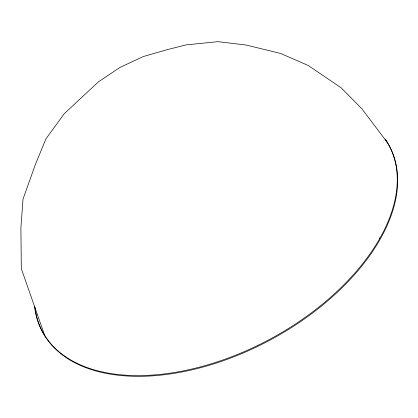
<?xml version="1.0" encoding="UTF-8"?>
<svg xmlns="http://www.w3.org/2000/svg" width="418" height="418" viewBox="0 0 418 418"><rect width="100%" height="100%" fill="white"/><g stroke="black" fill="none" stroke-linecap="round" stroke-linejoin="round"><path stroke-width="0.63" d="M387.214 142.339L362.035 108.993L341.187 87.827L308.16 65.454L280.582 53.467L246.259 45.055L217.982 41.664L185.916 44.919L167.017 49.721L143.123 56.597L119.726 67.559L98.413 81.871L64.236 113.712L45.896 138.948L35.499 164.206L23.032 199.072L20.9 227.852L21.313 268.664L44.857 335.889M385.109 138.995A196.737 114.527 -28.2 0 1 255.905 346.318A196.737 114.527 -28.2 0 1 34.569 306.666M385.861 140.26A196.737 114.527 -28.2 0 1 255.826 347.295A196.737 114.527 -28.2 0 1 34.971 307.408M379.513 238.73L379.22 237.988L379.513 238.73"/></g></svg>
